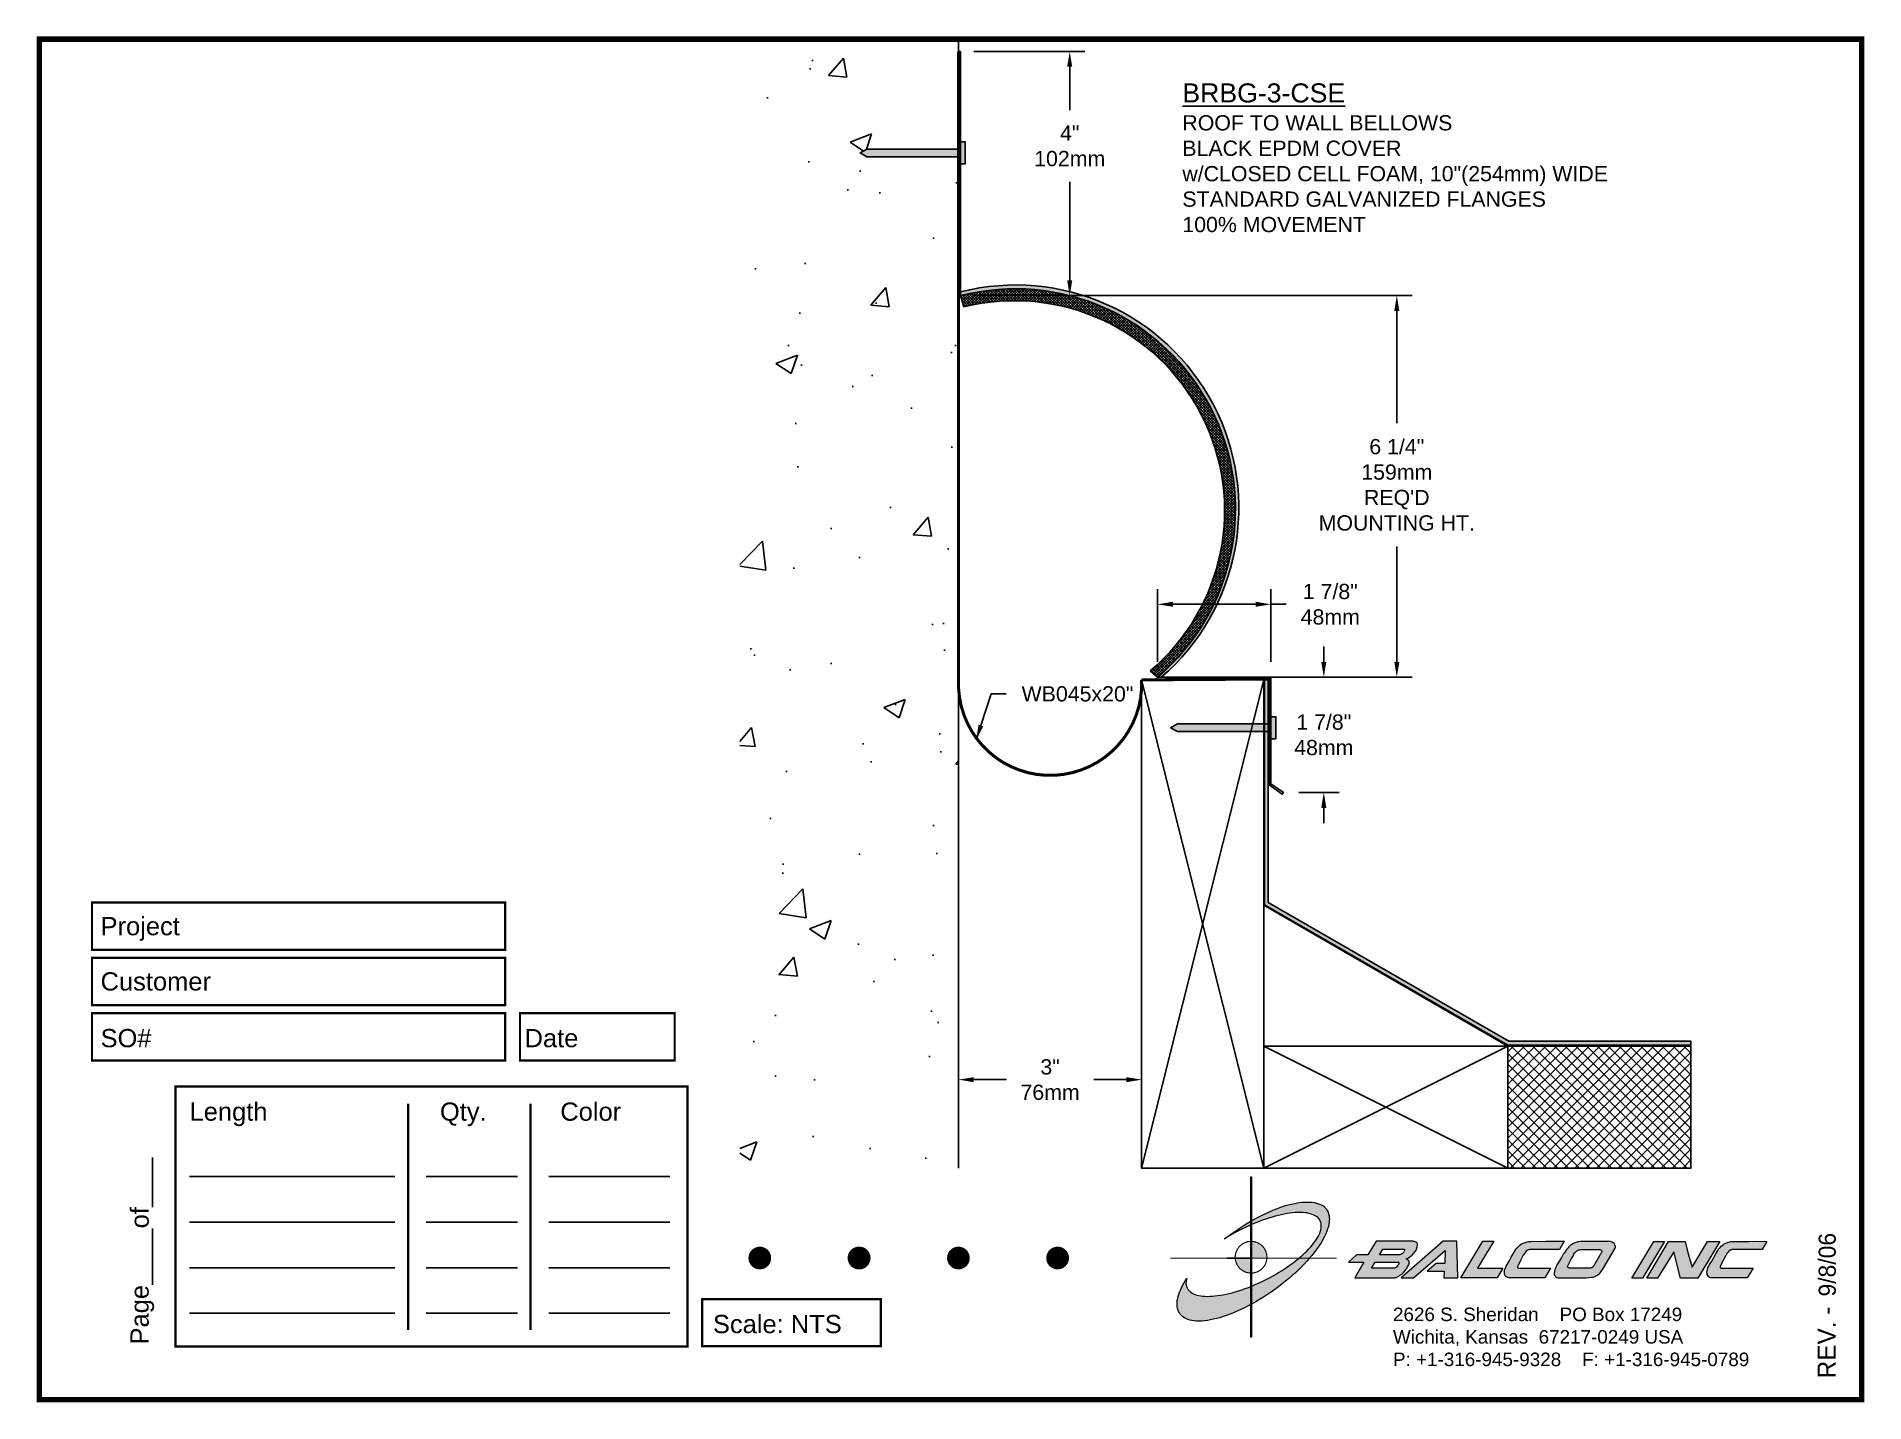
# Paper-space layout 'Layout1' of a CAD drawing. Header units: inches. Extents: x 0 to 10, y 0 to 7.5.
# The model-space entities are those that its viewports show. They can reach past a viewport. Long polylines and large blocks are cut down to what shows.
import ezdxf

# ---------------------------------------------------------------- set-up
doc = ezdxf.new("R2010")
doc.units = ezdxf.units.IN
doc.header["$MEASUREMENT"] = 0
for name, color, linetype in [('Anchors', 4, 'Continuous'), ('Border', 7, 'Continuous'), ('Conditions', 1, 'Continuous'), ('Dimensions', 3, 'Continuous'), ('Fillers', 2, 'Continuous'), ('Metals', 7, 'Continuous'), ('Text', 2, 'Continuous')]:
    doc.layers.add(name, color=color, linetype=linetype)
doc.styles.add('Arial', font='arial.ttf')
doc.styles.add('Copyright', font='ERASDEMI.TTF')
doc.dimstyles.new('Arial', dxfattribs={"dimtxt": 0.25, "dimasz": 0.25, "dimexe": 0.25, "dimexo": 0.25, "dimgap": 0.25, "dimtad": 0, "dimtih": 1, "dimtoh": 1, "dimdec": 4, "dimzin": 0, "dimdsep": 46, "dimlunit": 4, "dimtxsty": 'Arial', "dimcen": 0.09, "dimadec": 0, "dimazin": 0, "dimtfac": 1, "dimtdec": 4, "dimtofl": 0, "dimtmove": 0, "dimatfit": 3, "dimfxl": 0, "dimfrac": 2, "dimtolj": 1, "dimtzin": 0, "dimarcsym": 0})

# ---------------------------------------------------------------- blocks, each defined once
blk = doc.blocks.new('CADlogo')
h = blk.add_hatch(color=256)
h.paths.add_polyline_path([(0.918, 1.81), (0.909, 1.81), (0.909, 1.322), (0.918, 1.327)])
h.paths.add_polyline_path([(0.918, 1.285), (0.909, 1.281), (0.909, 1.1), (0.918, 1.1)])
h.paths.add_polyline_path([(0.918, 0.917), (0.909, 0.917), (0.909, 0.762), (0.909, 0.753), (0.91, 0.753), (0.918, 0.753)])
h.paths.add_polyline_path([(0.918, 1.091), (0.918, 1.1), (0.91, 1.1), (0.909, 1.1), (0.909, 0.917), (0.918, 0.917), (0.918, 0.919), (0.915, 0.919)])
h.paths.add_polyline_path([(0.918, 0.412), (0.909, 0.407), (0.909, 0.049), (0.918, 0.049)])
h.paths.add_polyline_path([(0.918, 0.753), (0.909, 0.753), (0.909, 0.606), (0.918, 0.609)])
h.paths.add_polyline_path([(0.918, 0.609), (0.909, 0.606), (0.909, 0.407), (0.918, 0.412)])
h.paths.add_polyline_path([(0.918, 1.327), (0.909, 1.322), (0.909, 1.281), (0.918, 1.285)])
h = blk.add_hatch(color=175)
h.paths.add_polyline_path([(0.574, 0.51), (0.543, 0.506), (0.514, 0.502), (0.487, 0.499), (0.459, 0.499), (0.432, 0.497), (0.406, 0.499), (0.382, 0.5), (0.36, 0.502), (0.338, 0.508), (0.318, 0.511), (0.298, 0.519), (0.282, 0.526), (0.265, 0.533), (0.252, 0.543), (0.24, 0.553), (0.234, 0.559), (0.229, 0.564), (0.22, 0.577), (0.212, 0.592), (0.205, 0.607), (0.203, 0.616), (0.201, 0.627), (0.199, 0.643), (0.201, 0.66), (0.201, 0.671), (0.205, 0.682), (0.207, 0.694), (0.19, 0.667), (0.176, 0.641), (0.161, 0.616), (0.148, 0.59), (0.137, 0.566), (0.128, 0.543), (0.119, 0.519), (0.113, 0.495), (0.108, 0.473), (0.104, 0.451), (0.103, 0.44), (0.103, 0.429), (0.101, 0.409), (0.103, 0.391), (0.104, 0.38), (0.106, 0.371), (0.11, 0.352), (0.115, 0.336), (0.124, 0.318), (0.13, 0.31), (0.135, 0.301), (0.143, 0.294), (0.15, 0.286), (0.165, 0.274), (0.181, 0.263), (0.199, 0.254), (0.22, 0.244), (0.242, 0.237), (0.263, 0.232), (0.289, 0.228), (0.315, 0.226), (0.342, 0.226), (0.371, 0.226), (0.402, 0.23), (0.434, 0.233), (0.467, 0.239), (0.499, 0.246), (0.534, 0.254), (0.571, 0.263), (0.606, 0.275), (0.644, 0.286), (0.682, 0.301), (0.721, 0.318), (0.759, 0.334), (0.799, 0.352), (0.841, 0.371), (0.882, 0.393), (0.909, 0.407), (0.909, 0.606), (0.884, 0.596), (0.847, 0.583), (0.81, 0.57), (0.774, 0.559), (0.739, 0.548), (0.704, 0.537), (0.671, 0.53), (0.638, 0.522), (0.606, 0.515)])
h.paths.add_polyline_path([(1.18, 0.738), (1.109, 0.698), (1.034, 0.661), (0.957, 0.627), (0.918, 0.609), (0.918, 0.412), (0.924, 0.414), (0.964, 0.438), (1.006, 0.462), (1.05, 0.489), (1.092, 0.517), (1.134, 0.544), (1.174, 0.574), (1.215, 0.603), (1.253, 0.634), (1.291, 0.663), (1.328, 0.694), (1.365, 0.725), (1.399, 0.757), (1.432, 0.788), (1.463, 0.819), (1.494, 0.85), (1.524, 0.883), (1.554, 0.917), (1.44, 0.917), (1.429, 0.908), (1.401, 0.886), (1.374, 0.864), (1.343, 0.842), (1.312, 0.822), (1.28, 0.8), (1.248, 0.778), (1.215, 0.758)])
h.paths.add_polyline_path([(1.769, 1.382), (1.767, 1.393), (1.763, 1.404), (1.758, 1.422), (1.749, 1.441), (1.743, 1.45), (1.738, 1.457), (1.73, 1.464), (1.725, 1.472), (1.709, 1.485), (1.692, 1.496), (1.674, 1.506), (1.654, 1.514), (1.632, 1.521), (1.61, 1.527), (1.584, 1.53), (1.559, 1.532), (1.531, 1.532), (1.502, 1.532), (1.471, 1.53), (1.44, 1.527), (1.407, 1.521), (1.374, 1.514), (1.339, 1.505), (1.304, 1.496), (1.268, 1.485), (1.229, 1.472), (1.191, 1.457), (1.152, 1.442), (1.114, 1.426), (1.074, 1.408), (1.034, 1.388), (0.991, 1.367), (0.951, 1.346), (0.918, 1.327), (0.918, 1.285), (0.926, 1.289), (0.964, 1.305), (1.001, 1.32), (1.037, 1.333), (1.074, 1.346), (1.109, 1.356), (1.143, 1.367), (1.178, 1.378), (1.213, 1.386), (1.246, 1.393), (1.277, 1.4), (1.31, 1.406), (1.339, 1.41), (1.368, 1.413), (1.398, 1.417), (1.425, 1.417), (1.452, 1.419), (1.476, 1.417), (1.502, 1.415), (1.524, 1.413), (1.546, 1.408), (1.566, 1.404), (1.584, 1.397), (1.602, 1.389), (1.617, 1.382), (1.632, 1.373), (1.644, 1.362), (1.65, 1.356), (1.655, 1.351), (1.665, 1.338), (1.672, 1.325), (1.677, 1.309), (1.681, 1.294), (1.683, 1.278), (1.683, 1.261), (1.683, 1.252), (1.681, 1.243), (1.677, 1.225), (1.672, 1.207), (1.665, 1.186), (1.655, 1.166), (1.644, 1.146), (1.632, 1.126), (1.619, 1.106), (1.602, 1.084), (1.586, 1.062), (1.568, 1.04), (1.548, 1.018), (1.527, 0.996), (1.504, 0.974), (1.48, 0.952), (1.456, 0.93), (1.44, 0.917), (1.554, 0.917), (1.579, 0.945), (1.602, 0.976), (1.626, 1.007), (1.648, 1.038), (1.668, 1.067), (1.687, 1.097), (1.703, 1.128), (1.719, 1.155), (1.732, 1.185), (1.743, 1.212), (1.752, 1.239), (1.758, 1.252), (1.762, 1.265), (1.767, 1.291), (1.771, 1.314), (1.771, 1.327), (1.773, 1.338), (1.771, 1.362), (1.771, 1.373)])
h.paths.add_polyline_path([(0.867, 1.296), (0.825, 1.271), (0.781, 1.243), (0.741, 1.214), (0.701, 1.186), (0.66, 1.157), (0.622, 1.128), (0.675, 1.161), (0.732, 1.194), (0.79, 1.225), (0.82, 1.239), (0.851, 1.254), (0.909, 1.281), (0.909, 1.322)])
h = blk.add_hatch(color=256)
h.paths.add_polyline_path([(1.074, 0.991), (1.07, 1.001), (1.065, 1.011), (1.059, 1.021), (1.053, 1.03), (1.046, 1.038), (1.039, 1.047), (1.031, 1.054), (1.022, 1.062), (1.014, 1.068), (1.004, 1.074), (0.995, 1.08), (0.985, 1.085), (0.975, 1.089), (0.964, 1.093), (0.954, 1.096), (0.943, 1.098), (0.932, 1.099), (0.921, 1.1), (0.918, 1.1), (0.918, 0.917), (0.94, 0.917), (1.086, 0.917), (1.087, 0.927), (1.086, 0.938), (1.085, 0.949), (1.083, 0.96), (1.081, 0.97), (1.078, 0.981)])
h.paths.add_polyline_path([(0.909, 0.917), (0.739, 0.917), (0.74, 0.91), (0.741, 0.899), (0.743, 0.888), (0.746, 0.878), (0.75, 0.867), (0.754, 0.857), (0.758, 0.847), (0.764, 0.837), (0.77, 0.828), (0.776, 0.819), (0.783, 0.811), (0.791, 0.803), (0.799, 0.795), (0.808, 0.788), (0.817, 0.782), (0.826, 0.776), (0.836, 0.771), (0.846, 0.766), (0.856, 0.762), (0.867, 0.759), (0.877, 0.757), (0.888, 0.755), (0.899, 0.753), (0.909, 0.753)])
h.paths.add_polyline_path([(0.918, 1.1), (0.91, 1.1), (0.909, 1.1), (0.909, 0.917), (0.918, 0.917)])
h = blk.add_hatch(color=256)
h.paths.add_polyline_path([(2.148, 0.874), (2.098, 0.784), (2.049, 0.7), (2.484, 0.7), (2.491, 0.702), (2.501, 0.703), (2.508, 0.705), (2.512, 0.707), (2.517, 0.711), (2.532, 0.72), (2.546, 0.729), (2.554, 0.735), (2.563, 0.74), (2.572, 0.747), (2.581, 0.757), (2.59, 0.768), (2.599, 0.777), (2.616, 0.799), (2.623, 0.811), (2.63, 0.822), (2.636, 0.833), (2.641, 0.844), (2.645, 0.855), (2.647, 0.864), (2.647, 0.879), (2.645, 0.883), (2.641, 0.886), (2.638, 0.892), (2.629, 0.899), (2.619, 0.905), (2.612, 0.91), (2.64, 0.921), (2.658, 0.936), (2.669, 0.943), (2.678, 0.95), (2.694, 0.967), (2.702, 0.976), (2.709, 0.985), (2.716, 0.994), (2.722, 1.005), (2.727, 1.014), (2.731, 1.025), (2.735, 1.038), (2.736, 1.049), (2.738, 1.062), (2.738, 1.073), (2.733, 1.082), (2.727, 1.088), (2.72, 1.093), (2.713, 1.097), (2.704, 1.099), (2.694, 1.1), (2.685, 1.102), (2.674, 1.102), (2.285, 1.102), (2.195, 0.952), (2.069, 0.952), (1.981, 0.874)])
h.paths.add_polyline_path([(2.274, 0.874), (2.53, 0.874), (2.534, 0.865), (2.532, 0.852), (2.524, 0.841), (2.515, 0.828), (2.505, 0.815), (2.493, 0.81), (2.49, 0.808), (2.235, 0.808)], flags=16)
h.paths.add_polyline_path([(2.321, 0.952), (2.356, 1.014), (2.587, 1.014), (2.592, 1.014), (2.597, 1.014), (2.597, 1.003), (2.59, 0.991), (2.583, 0.98), (2.569, 0.966), (2.555, 0.958), (2.546, 0.952), (2.535, 0.952)], flags=16)
h.paths.add_polyline_path([(3.04, 1.002), (3.036, 0.859), (2.941, 0.859), (2.844, 0.773), (3.031, 0.773), (3.027, 0.7), (3.181, 0.7), (3.168, 1.102), (3.02, 1.102), (2.557, 0.7), (2.694, 0.7)])
h.paths.add_polyline_path([(3.214, 0.7), (3.611, 0.7), (3.675, 0.808), (3.397, 0.808), (3.441, 0.881), (3.483, 0.952), (3.574, 1.102), (3.454, 1.102)])
h.paths.add_polyline_path([(3.788, 0.965), (3.766, 0.927), (3.743, 0.885), (3.721, 0.846), (3.71, 0.83), (3.702, 0.811), (3.697, 0.795), (3.693, 0.778), (3.691, 0.769), (3.691, 0.76), (3.691, 0.749), (3.693, 0.74), (3.7, 0.727), (3.708, 0.716), (3.711, 0.714), (3.724, 0.705), (3.733, 0.702), (3.744, 0.702), (3.757, 0.7), (3.774, 0.7), (4.134, 0.7), (4.196, 0.808), (3.854, 0.808), (3.841, 0.808), (3.833, 0.816), (3.836, 0.826), (3.843, 0.841), (3.856, 0.864), (3.869, 0.892), (3.883, 0.921), (3.898, 0.949), (3.914, 0.972), (3.924, 0.983), (3.931, 0.992), (3.943, 1.002), (3.954, 1.008), (3.969, 1.011), (4.297, 1.011), (4.346, 1.102), (4.238, 1.102), (4.15, 1.102), (4.075, 1.1), (3.997, 1.102), (3.982, 1.1), (3.968, 1.1), (3.955, 1.099), (3.942, 1.097), (3.92, 1.089), (3.9, 1.082), (3.889, 1.078), (3.88, 1.073), (3.863, 1.062), (3.849, 1.049), (3.834, 1.035), (3.821, 1.018), (3.81, 1.002), (3.799, 0.983)])
h.paths.add_polyline_path([(4.509, 1.097), (4.496, 1.095), (4.485, 1.093), (4.476, 1.089), (4.465, 1.086), (4.447, 1.077), (4.43, 1.066), (4.421, 1.06), (4.414, 1.055), (4.399, 1.04), (4.386, 1.025), (4.372, 1.011), (4.361, 0.994), (4.35, 0.976), (4.337, 0.96), (4.317, 0.923), (4.297, 0.888), (4.275, 0.855), (4.26, 0.828), (4.255, 0.813), (4.247, 0.799), (4.244, 0.784), (4.242, 0.777), (4.24, 0.769), (4.238, 0.753), (4.238, 0.735), (4.246, 0.722), (4.251, 0.714), (4.253, 0.713), (4.257, 0.711), (4.262, 0.705), (4.269, 0.703), (4.278, 0.702), (4.289, 0.7), (4.564, 0.7), (4.571, 0.7), (4.584, 0.702), (4.613, 0.703), (4.648, 0.707), (4.664, 0.709), (4.677, 0.713), (4.686, 0.716), (4.694, 0.722), (4.705, 0.727), (4.717, 0.735), (4.73, 0.744), (4.741, 0.755), (4.752, 0.769), (4.781, 0.815), (4.833, 0.903), (4.906, 1.025), (4.908, 1.035), (4.908, 1.046), (4.906, 1.051), (4.906, 1.057), (4.9, 1.069), (4.893, 1.08), (4.889, 1.082), (4.888, 1.086), (4.88, 1.089), (4.873, 1.093), (4.866, 1.097), (4.856, 1.1), (4.846, 1.1), (4.844, 1.1), (4.73, 1.1), (4.626, 1.1), (4.58, 1.1), (4.542, 1.099), (4.524, 1.099)])
h.paths.add_polyline_path([(4.527, 1.011), (4.54, 1.011), (4.745, 1.011), (4.752, 1.003), (4.758, 0.998), (4.758, 0.985), (4.756, 0.98), (4.754, 0.974), (4.749, 0.965), (4.743, 0.956), (4.734, 0.941), (4.663, 0.821), (4.648, 0.812), (4.639, 0.81), (4.633, 0.808), (4.622, 0.808), (4.61, 0.808), (4.416, 0.808), (4.398, 0.808), (4.39, 0.813), (4.387, 0.813), (4.385, 0.819), (4.378, 0.825), (4.385, 0.832), (4.408, 0.877), (4.428, 0.914), (4.447, 0.945), (4.454, 0.96), (4.461, 0.971), (4.474, 0.986), (4.487, 0.996), (4.496, 1.002), (4.508, 1.009), (4.516, 1.009)], flags=16)
h.paths.add_polyline_path([(5.089, 0.698), (5.206, 0.698), (5.445, 1.1), (5.33, 1.099)])
h.paths.add_polyline_path([(5.489, 1.099), (5.252, 0.698), (5.37, 0.698), (5.548, 0.987), (5.621, 0.698), (5.811, 0.698), (6.055, 1.099), (5.919, 1.1), (5.749, 0.817), (5.709, 0.954), (5.691, 1.024), (5.672, 1.099)])
h.paths.add_polyline_path([(6.086, 1.06), (6.069, 1.047), (6.056, 1.035), (6.044, 1.018), (6.031, 1.002), (6.02, 0.983), (6.009, 0.965), (5.987, 0.925), (5.965, 0.885), (5.941, 0.846), (5.932, 0.828), (5.923, 0.811), (5.917, 0.795), (5.914, 0.778), (5.912, 0.769), (5.912, 0.758), (5.914, 0.749), (5.916, 0.738), (5.921, 0.725), (5.928, 0.716), (5.936, 0.709), (5.945, 0.705), (5.954, 0.702), (5.965, 0.7), (5.98, 0.7), (5.994, 0.7), (6.355, 0.7), (6.419, 0.806), (6.073, 0.806), (6.056, 0.811), (6.056, 0.821), (6.056, 0.826), (6.064, 0.841), (6.077, 0.864), (6.089, 0.892), (6.104, 0.919), (6.119, 0.947), (6.135, 0.972), (6.144, 0.983), (6.153, 0.992), (6.163, 1), (6.166, 1.003), (6.172, 1.005), (6.178, 1.008), (6.19, 1.011), (6.517, 1.011), (6.569, 1.1), (6.459, 1.102), (6.373, 1.1), (6.296, 1.1), (6.217, 1.1), (6.203, 1.1), (6.19, 1.099), (6.175, 1.099), (6.164, 1.095), (6.141, 1.089), (6.12, 1.082), (6.111, 1.077), (6.102, 1.073)])
blk.add_hatch(color=256).paths.add_polyline_path([(0.918, 0.609), (0.909, 0.606), (0.909, 0.407), (0.918, 0.412)])
for q in [(0.65, 0.917), (0.909, 0.648)]:
    blk.add_line((0.909, 0.917), q)
at = {"color": 7, "lineweight": 0}
for points in [[(0.909, 1.81), (0.918, 1.81), (0.918, 0.049), (0.909, 0.049), (0.909, 1.81)], [(2.738, 1.073), (2.733, 1.082), (2.727, 1.088), (2.72, 1.093), (2.713, 1.097), (2.704, 1.099), (2.694, 1.1), (2.685, 1.102), (2.674, 1.102), (2.285, 1.102), (2.195, 0.952), (2.069, 0.952), (1.981, 0.874), (2.148, 0.874), (2.098, 0.784), (2.049, 0.7), (2.484, 0.7), (2.491, 0.702), (2.501, 0.703), (2.508, 0.705), (2.512, 0.707), (2.517, 0.711), (2.532, 0.72), (2.546, 0.729), (2.554, 0.735), (2.563, 0.74), (2.572, 0.747), (2.581, 0.757), (2.59, 0.768), (2.599, 0.777), (2.616, 0.799), (2.623, 0.811), (2.63, 0.822), (2.636, 0.833), (2.641, 0.844), (2.645, 0.855), (2.647, 0.864), (2.647, 0.874), (2.647, 0.879), (2.645, 0.883), (2.641, 0.886), (2.638, 0.892), (2.629, 0.899), (2.619, 0.905), (2.612, 0.91), (2.64, 0.921), (2.658, 0.936), (2.669, 0.943), (2.678, 0.95), (2.694, 0.967), (2.702, 0.976), (2.709, 0.985), (2.716, 0.994), (2.722, 1.005), (2.727, 1.014), (2.731, 1.025), (2.735, 1.038), (2.736, 1.049), (2.738, 1.062), (2.738, 1.073), (2.738, 1.073)], [(2.587, 0.985), (2.583, 0.98), (2.572, 0.969), (2.565, 0.963), (2.555, 0.958), (2.546, 0.952), (2.535, 0.952), (2.321, 0.952), (2.356, 1.014), (2.587, 1.014), (2.592, 1.014), (2.594, 1.014), (2.596, 1.013), (2.597, 1.011), (2.597, 1.005), (2.596, 1), (2.59, 0.991), (2.587, 0.985), (2.587, 0.985)], [(3.027, 0.7), (3.181, 0.7), (3.168, 1.102), (3.02, 1.102), (2.557, 0.7), (2.694, 0.7), (3.04, 1.002), (3.036, 0.859), (3.038, 0.859), (2.941, 0.859), (2.844, 0.773), (3.031, 0.773), (3.027, 0.7), (3.027, 0.7)], [(3.214, 0.7), (3.454, 1.102), (3.574, 1.102), (3.483, 0.952), (3.441, 0.881), (3.397, 0.808), (3.675, 0.808), (3.611, 0.7), (3.214, 0.7), (3.214, 0.7)], [(3.969, 1.011), (3.96, 1.009), (3.955, 1.007), (3.949, 1.005), (3.946, 1.003), (3.94, 1), (3.931, 0.992), (3.924, 0.983), (3.914, 0.972), (3.898, 0.949), (3.883, 0.921), (3.869, 0.892), (3.856, 0.864), (3.843, 0.841), (3.836, 0.826), (3.834, 0.821), (3.834, 0.817), (3.836, 0.813), (3.839, 0.81), (3.847, 0.808), (3.854, 0.808), (4.196, 0.808), (4.134, 0.7), (3.774, 0.7), (3.757, 0.7), (3.744, 0.702), (3.733, 0.702), (3.724, 0.705), (3.715, 0.711), (3.711, 0.713), (3.708, 0.716), (3.7, 0.727), (3.693, 0.74), (3.691, 0.749), (3.691, 0.76), (3.691, 0.769), (3.693, 0.778), (3.697, 0.795), (3.702, 0.811), (3.71, 0.83), (3.721, 0.846), (3.743, 0.885), (3.766, 0.927), (3.788, 0.965), (3.799, 0.983), (3.81, 1.002), (3.821, 1.018), (3.834, 1.035), (3.849, 1.049), (3.863, 1.062), (3.88, 1.073), (3.889, 1.078), (3.9, 1.082), (3.92, 1.089), (3.942, 1.097), (3.955, 1.099), (3.968, 1.1), (3.982, 1.1), (3.997, 1.102), (4.075, 1.1), (4.15, 1.102), (4.238, 1.102), (4.346, 1.102), (4.297, 1.011), (3.969, 1.011), (3.969, 1.011)], [(4.846, 1.1), (4.844, 1.1), (4.73, 1.1), (4.626, 1.1), (4.58, 1.1), (4.542, 1.099), (4.524, 1.099), (4.509, 1.097), (4.496, 1.095), (4.485, 1.093), (4.476, 1.089), (4.465, 1.086), (4.447, 1.077), (4.43, 1.066), (4.421, 1.06), (4.414, 1.055), (4.399, 1.04), (4.386, 1.025), (4.372, 1.011), (4.361, 0.994), (4.35, 0.976), (4.337, 0.96), (4.317, 0.923), (4.297, 0.888), (4.275, 0.855), (4.26, 0.828), (4.255, 0.813), (4.247, 0.799), (4.244, 0.784), (4.242, 0.777), (4.24, 0.769), (4.238, 0.753), (4.238, 0.735), (4.246, 0.722), (4.251, 0.714), (4.253, 0.713), (4.257, 0.711), (4.262, 0.705), (4.269, 0.703), (4.278, 0.702), (4.289, 0.7), (4.564, 0.7), (4.571, 0.7), (4.584, 0.702), (4.613, 0.703), (4.648, 0.707), (4.664, 0.709), (4.677, 0.713), (4.686, 0.716), (4.694, 0.722), (4.705, 0.727), (4.717, 0.735), (4.73, 0.744), (4.741, 0.755), (4.752, 0.769), (4.781, 0.815), (4.833, 0.903), (4.906, 1.025), (4.908, 1.035), (4.908, 1.046), (4.906, 1.051), (4.906, 1.057), (4.9, 1.069), (4.897, 1.075), (4.893, 1.08), (4.889, 1.082), (4.888, 1.086), (4.88, 1.089), (4.873, 1.093), (4.866, 1.097), (4.856, 1.1), (4.846, 1.1), (4.846, 1.1)], [(4.734, 0.941), (4.663, 0.821), (4.653, 0.815), (4.646, 0.811), (4.639, 0.81), (4.633, 0.808), (4.622, 0.808), (4.61, 0.808), (4.416, 0.808), (4.403, 0.808), (4.396, 0.81), (4.39, 0.813), (4.388, 0.813), (4.386, 0.815), (4.385, 0.819), (4.383, 0.821), (4.383, 0.826), (4.383, 0.83), (4.385, 0.832), (4.408, 0.877), (4.428, 0.914), (4.447, 0.945), (4.454, 0.96), (4.461, 0.971), (4.471, 0.982), (4.478, 0.989), (4.487, 0.996), (4.496, 1.002), (4.505, 1.007), (4.511, 1.009), (4.516, 1.009), (4.527, 1.011), (4.54, 1.011), (4.743, 1.011), (4.749, 1.007), (4.752, 1.003), (4.756, 1), (4.758, 0.994), (4.758, 0.985), (4.756, 0.98), (4.754, 0.974), (4.749, 0.965), (4.743, 0.956), (4.734, 0.941), (4.734, 0.941)], [(5.089, 0.698), (5.33, 1.099), (5.445, 1.1), (5.206, 0.698), (5.091, 0.698), (5.089, 0.698), (5.089, 0.698)], [(5.811, 0.698), (5.621, 0.698), (5.548, 0.987), (5.37, 0.698), (5.252, 0.698), (5.489, 1.099), (5.672, 1.099), (5.691, 1.024), (5.709, 0.954), (5.749, 0.817), (5.919, 1.1), (6.055, 1.099), (5.811, 0.698), (5.811, 0.698)], [(6.19, 1.011), (6.181, 1.009), (6.175, 1.007), (6.172, 1.005), (6.166, 1.003), (6.163, 1), (6.153, 0.992), (6.144, 0.983), (6.135, 0.972), (6.119, 0.947), (6.104, 0.919), (6.089, 0.892), (6.077, 0.864), (6.064, 0.841), (6.056, 0.826), (6.056, 0.821), (6.056, 0.815), (6.058, 0.811), (6.062, 0.81), (6.067, 0.808), (6.077, 0.806), (6.419, 0.806), (6.355, 0.7), (5.994, 0.7), (5.98, 0.7), (5.965, 0.7), (5.954, 0.702), (5.945, 0.705), (5.936, 0.709), (5.932, 0.713), (5.928, 0.716), (5.921, 0.725), (5.916, 0.738), (5.914, 0.749), (5.912, 0.758), (5.912, 0.769), (5.914, 0.778), (5.917, 0.795), (5.923, 0.811), (5.932, 0.828), (5.941, 0.846), (5.965, 0.885), (5.987, 0.925), (6.009, 0.965), (6.02, 0.983), (6.031, 1.002), (6.044, 1.018), (6.056, 1.035), (6.069, 1.047), (6.086, 1.06), (6.102, 1.073), (6.111, 1.077), (6.12, 1.082), (6.141, 1.089), (6.164, 1.095), (6.175, 1.099), (6.19, 1.099), (6.203, 1.1), (6.217, 1.1), (6.296, 1.1), (6.373, 1.1), (6.459, 1.102), (6.569, 1.1), (6.517, 1.011), (6.19, 1.011), (6.19, 1.011)], [(2.484, 0.808), (2.235, 0.808), (2.274, 0.874), (2.524, 0.874), (2.53, 0.872), (2.532, 0.87), (2.533, 0.866), (2.533, 0.863), (2.532, 0.852), (2.524, 0.841), (2.515, 0.828), (2.506, 0.817), (2.501, 0.813), (2.493, 0.81), (2.49, 0.808), (2.486, 0.808), (2.484, 0.808), (2.484, 0.808)]]:
    blk.add_lwpolyline(points, dxfattribs=at)
at = {"color": 175, "lineweight": 0}
blk.add_lwpolyline([(1.758, 1.422), (1.763, 1.404), (1.767, 1.393), (1.769, 1.382), (1.771, 1.373), (1.771, 1.362), (1.773, 1.338), (1.771, 1.327), (1.771, 1.314), (1.767, 1.291), (1.762, 1.265), (1.758, 1.252), (1.752, 1.239), (1.743, 1.212), (1.732, 1.185), (1.719, 1.155), (1.703, 1.128), (1.687, 1.097), (1.668, 1.067), (1.648, 1.038), (1.626, 1.007), (1.602, 0.976), (1.579, 0.945), (1.551, 0.914), (1.524, 0.883), (1.494, 0.85), (1.463, 0.819), (1.432, 0.788), (1.399, 0.757), (1.365, 0.725), (1.328, 0.694), (1.291, 0.663), (1.253, 0.634), (1.215, 0.603), (1.174, 0.574), (1.134, 0.544), (1.092, 0.517), (1.05, 0.489), (1.006, 0.462), (0.964, 0.438), (0.924, 0.414), (0.882, 0.393), (0.841, 0.371), (0.799, 0.352), (0.759, 0.334), (0.721, 0.318), (0.682, 0.301), (0.644, 0.286), (0.606, 0.275), (0.571, 0.263), (0.534, 0.254), (0.499, 0.246), (0.467, 0.239), (0.434, 0.233), (0.402, 0.23), (0.371, 0.226), (0.342, 0.226), (0.315, 0.226), (0.289, 0.228), (0.263, 0.232), (0.242, 0.237), (0.22, 0.244), (0.199, 0.254), (0.181, 0.263), (0.165, 0.274), (0.15, 0.286), (0.143, 0.294), (0.135, 0.301), (0.13, 0.31), (0.124, 0.318), (0.115, 0.336), (0.11, 0.352), (0.106, 0.371), (0.104, 0.38), (0.103, 0.391), (0.101, 0.409), (0.103, 0.429), (0.103, 0.44), (0.104, 0.451), (0.108, 0.473), (0.113, 0.495), (0.119, 0.519), (0.128, 0.543), (0.137, 0.566), (0.148, 0.59), (0.161, 0.616), (0.176, 0.641), (0.19, 0.667), (0.207, 0.694), (0.205, 0.682), (0.201, 0.671), (0.201, 0.66), (0.199, 0.649), (0.199, 0.638), (0.201, 0.627), (0.203, 0.616), (0.205, 0.607), (0.212, 0.592), (0.22, 0.577), (0.229, 0.564), (0.234, 0.559), (0.24, 0.553), (0.252, 0.543), (0.265, 0.533), (0.282, 0.526), (0.298, 0.519), (0.318, 0.511), (0.338, 0.508), (0.36, 0.502), (0.382, 0.5), (0.406, 0.499), (0.432, 0.497), (0.459, 0.499), (0.487, 0.499), (0.514, 0.502), (0.543, 0.506), (0.574, 0.51), (0.606, 0.515), (0.638, 0.522), (0.671, 0.53), (0.704, 0.537), (0.739, 0.548), (0.774, 0.559), (0.81, 0.57), (0.847, 0.583), (0.884, 0.596), (0.92, 0.61), (0.957, 0.627), (1.034, 0.661), (1.109, 0.698), (1.18, 0.738), (1.215, 0.758), (1.248, 0.778), (1.28, 0.8), (1.312, 0.822), (1.343, 0.842), (1.374, 0.864), (1.401, 0.886), (1.429, 0.908), (1.456, 0.93), (1.48, 0.952), (1.504, 0.974), (1.527, 0.996), (1.548, 1.018), (1.568, 1.04), (1.586, 1.062), (1.602, 1.084), (1.619, 1.106), (1.632, 1.126), (1.644, 1.146), (1.655, 1.166), (1.665, 1.186), (1.672, 1.207), (1.677, 1.225), (1.681, 1.243), (1.683, 1.252), (1.683, 1.261), (1.683, 1.278), (1.681, 1.294), (1.677, 1.309), (1.672, 1.325), (1.665, 1.338), (1.655, 1.351), (1.65, 1.356), (1.644, 1.362), (1.632, 1.373), (1.617, 1.382), (1.602, 1.389), (1.584, 1.397), (1.566, 1.404), (1.546, 1.408), (1.524, 1.413), (1.502, 1.415), (1.476, 1.417), (1.452, 1.419), (1.425, 1.417), (1.398, 1.417), (1.368, 1.413), (1.339, 1.41), (1.31, 1.406), (1.277, 1.4), (1.246, 1.393), (1.213, 1.386), (1.178, 1.378), (1.143, 1.367), (1.109, 1.356), (1.074, 1.346), (1.037, 1.333), (1.001, 1.32), (0.964, 1.305), (0.926, 1.289), (0.851, 1.254), (0.82, 1.239), (0.79, 1.225), (0.732, 1.194), (0.675, 1.161), (0.622, 1.128), (0.66, 1.157), (0.701, 1.186), (0.741, 1.214), (0.781, 1.243), (0.825, 1.271), (0.867, 1.296), (0.909, 1.322), (0.951, 1.346), (0.991, 1.367), (1.034, 1.388), (1.074, 1.408), (1.114, 1.426), (1.152, 1.442), (1.191, 1.457), (1.229, 1.472), (1.268, 1.485), (1.304, 1.496), (1.339, 1.505), (1.374, 1.514), (1.407, 1.521), (1.44, 1.527), (1.471, 1.53), (1.502, 1.532), (1.531, 1.532), (1.559, 1.532), (1.584, 1.53), (1.61, 1.527), (1.632, 1.521), (1.654, 1.514), (1.674, 1.506), (1.692, 1.496), (1.709, 1.485), (1.725, 1.472), (1.73, 1.464), (1.738, 1.457), (1.743, 1.45), (1.749, 1.441), (1.758, 1.422), (1.758, 1.422)], dxfattribs=at)
at = {"color": 7, "lineweight": 0, "const_width": 0.0128}
blk.add_lwpolyline([(1.087, 0.927), (1.086, 0.938), (1.085, 0.949), (1.083, 0.96), (1.081, 0.97), (1.078, 0.981), (1.074, 0.991), (1.07, 1.001), (1.065, 1.011), (1.059, 1.021), (1.053, 1.03), (1.046, 1.038), (1.039, 1.047), (1.031, 1.054), (1.022, 1.062), (1.014, 1.068), (1.004, 1.074), (0.995, 1.08), (0.985, 1.085), (0.975, 1.089), (0.964, 1.093), (0.954, 1.096), (0.943, 1.098), (0.932, 1.099), (0.921, 1.1), (0.91, 1.1), (0.899, 1.1), (0.888, 1.099), (0.877, 1.097), (0.867, 1.094), (0.856, 1.091), (0.846, 1.087), (0.836, 1.082), (0.826, 1.077), (0.817, 1.071), (0.808, 1.065), (0.799, 1.058), (0.791, 1.05), (0.783, 1.043), (0.776, 1.034), (0.77, 1.025), (0.764, 1.016), (0.758, 1.006), (0.754, 0.996), (0.75, 0.986), (0.746, 0.976), (0.743, 0.965), (0.741, 0.954), (0.74, 0.943), (0.739, 0.932), (0.739, 0.921), (0.74, 0.91), (0.741, 0.899), (0.743, 0.888), (0.746, 0.878), (0.75, 0.867), (0.754, 0.857), (0.758, 0.847), (0.764, 0.837), (0.77, 0.828), (0.776, 0.819), (0.783, 0.811), (0.791, 0.803), (0.799, 0.795), (0.808, 0.788), (0.817, 0.782), (0.826, 0.776), (0.836, 0.771), (0.846, 0.766), (0.856, 0.762), (0.867, 0.759), (0.877, 0.757), (0.888, 0.755), (0.899, 0.753), (0.91, 0.753), (0.921, 0.753), (0.932, 0.754), (0.943, 0.756), (0.954, 0.758), (0.964, 0.761), (0.975, 0.764), (0.985, 0.769), (0.995, 0.773), (1.004, 0.779), (1.014, 0.785), (1.022, 0.792), (1.031, 0.799), (1.039, 0.807), (1.046, 0.815), (1.053, 0.824), (1.059, 0.833), (1.065, 0.842), (1.07, 0.852), (1.074, 0.862), (1.078, 0.872), (1.081, 0.883), (1.083, 0.894), (1.085, 0.905), (1.086, 0.916), (1.087, 0.927)], dxfattribs=at)
at = {"color": 7, "lineweight": 0}
blk.add_lwpolyline([(1.853, 0.917, 0.0091, 0.0091, 0), (0.029, 0.917, 0.00366, 0.00366, 0), (0.029, 0.917, 0.00366, 0.00366, 0)], format="xyseb", dxfattribs=at)
blk = doc.blocks.new('ACADlogo')
blk.add_blockref('CADlogo', (-0.011, 7.152))
blk = doc.blocks.new('REV')
at = {"style": 'Copyright'}
blk.add_text('REV. -', height=0.1, rotation=90, dxfattribs=at).set_placement((-0.142, 0.117))
at = {"style": 'Copyright', "flags": 4}
blk.add_attdef('REVISIONDATE', (-0.142, 0.566), '', height=0.0938, rotation=90, dxfattribs=at)
blk = doc.blocks.new('*X4')
at = {"color": 0}
for p, q in [((23.967, -46.92), (25.829, -45.059)), ((23.967, -46.744), (25.652, -45.059)), ((23.967, -46.567), (25.475, -45.059)), ((23.967, -46.39), (25.298, -45.059)), ((23.967, -46.213), (25.122, -45.059)), ((23.967, -46.037), (24.945, -45.059)), ((23.967, -45.86), (24.768, -45.059)), ((23.967, -45.683), (24.591, -45.059)), ((23.967, -45.506), (24.414, -45.059)), ((23.967, -45.329), (24.238, -45.059)), ((23.967, -45.153), (24.061, -45.059)), ((25.846, -47.059), (23.967, -45.18)), ((24.005, -47.059), (26.005, -45.059)), ((26.022, -47.059), (24.022, -45.059)), ((24.182, -47.059), (26.182, -45.059)), ((26.199, -47.059), (24.199, -45.059)), ((24.359, -47.059), (26.359, -45.059)), ((26.376, -47.059), (24.376, -45.059)), ((24.536, -47.059), (26.536, -45.059)), ((26.553, -47.059), (24.553, -45.059)), ((24.713, -47.059), (26.713, -45.059)), ((26.73, -47.059), (24.73, -45.059)), ((24.889, -47.059), (26.889, -45.059)), ((26.906, -47.059), (24.906, -45.059)), ((25.066, -47.059), (26.967, -45.158)), ((26.967, -46.943), (25.083, -45.059)), ((26.967, -46.766), (25.26, -45.059)), ((26.967, -46.589), (25.437, -45.059)), ((26.967, -46.412), (25.613, -45.059)), ((26.967, -46.236), (25.79, -45.059)), ((26.967, -46.059), (25.967, -45.059)), ((26.967, -45.882), (26.144, -45.059)), ((26.967, -45.705), (26.32, -45.059)), ((26.967, -45.529), (26.497, -45.059)), ((26.967, -45.352), (26.674, -45.059)), ((26.967, -45.175), (26.851, -45.059)), ((25.669, -47.059), (23.967, -45.357)), ((25.243, -47.059), (26.967, -45.335)), ((25.42, -47.059), (26.967, -45.511)), ((25.492, -47.059), (23.967, -45.534)), ((25.315, -47.059), (23.967, -45.711)), ((25.596, -47.059), (26.967, -45.688)), ((25.139, -47.059), (23.967, -45.887)), ((24.962, -47.059), (23.967, -46.064)), ((25.773, -47.059), (26.967, -45.865)), ((25.95, -47.059), (26.967, -46.042)), ((24.785, -47.059), (23.967, -46.241)), ((24.608, -47.059), (23.967, -46.418)), ((26.127, -47.059), (26.967, -46.219)), ((26.304, -47.059), (26.967, -46.395)), ((24.431, -47.059), (23.967, -46.594)), ((26.48, -47.059), (26.967, -46.572)), ((24.255, -47.059), (23.967, -46.771)), ((24.078, -47.059), (23.967, -46.948)), ((26.657, -47.059), (26.967, -46.749)), ((26.834, -47.059), (26.967, -46.926))]:
    blk.add_line(p, q, dxfattribs=at)
blk = doc.blocks.new('HATCHBLOCK')
blk.add_lwpolyline([(0, 2), (3, 2), (3, 0), (0, 0)], close=True)
blk.add_blockref('*X4', (-23.967, 47.059))
blk = doc.blocks.new('2X8')
for p, q in [((-2, 8), (0, 8)), ((-2, 8), (-2, 6)), ((-2, 8), (0, 0)), ((-2, 6), (-2, 8)), ((0, 8), (0, 0)), ((-2, 0), (-2, 6)), ((0, 0), (-2, 0))]:
    blk.add_line(p, q)
blk.add_lwpolyline([(0, 8), (-2, 0)])
blk = doc.blocks.new('2X4')
for p, q in [((0, 2), (4, 0)), ((0, 0), (4, 2)), ((0, 2), (4, 2)), ((0, 0), (0, 2)), ((4, 2), (4, 0)), ((4, 0), (0, 0))]:
    blk.add_line(p, q)
blk = doc.blocks.new('TRIANGLE')
blk.add_lwpolyline([(0, 2.309), (0, 0), (4, 0), (0, 2.309)])
blk = doc.blocks.new('*D6')
at = {"layer": 'Defpoints', "color": 0}
for p in [(5.942, -1.719), (2.942, -3.168), (5.942, -3.168)]:
    blk.add_point(p, dxfattribs=at)
at = {"layer": 'Dimensions', "color": 0, "lineweight": -2}
for p, q in [((2.942, -2.918), (2.942, -1.469)), ((5.942, -2.918), (5.942, -1.469)), ((3.192, -1.719), (3.727, -1.719)), ((5.692, -1.719), (5.158, -1.719))]:
    blk.add_line(p, q, dxfattribs=at)
at = {"layer": 'Dimensions', "color": 0}
for points in [[(3.192, -1.678), (3.192, -1.761), (2.942, -1.719)], [(5.692, -1.678), (5.692, -1.761), (5.942, -1.719)]]:
    blk.add_solid(points, dxfattribs=at)
at = {"layer": 'Dimensions', "color": 0, "insert": (4.442, -1.719), "char_height": 0.25, "attachment_point": 5, "style": 'Arial'}
blk.add_mtext('\\A1;3"\\P76mm', dxfattribs=at)
blk = doc.blocks.new('NAIL2001')
blk.add_hatch(color=256).paths.add_polyline_path([(1.823, 6.257), (1.823, 6.375), (1.743, 6.375), (1.743, 6.015), (1.823, 6.015), (1.823, 6.132), (3.356, 6.132), (3.468, 6.195), (3.356, 6.257)])
blk.add_lwpolyline([(1.823, 6.132), (3.356, 6.132), (3.468, 6.195), (3.356, 6.257), (1.823, 6.257), (1.823, 6.375), (1.743, 6.375), (1.743, 6.015), (1.823, 6.015)], close=True)
blk = doc.blocks.new('*D8')
at = {"layer": 'Defpoints', "color": 0}
for p in [(8.061, 6.07), (6.204, 4.876), (8.061, 4.876)]:
    blk.add_point(p, dxfattribs=at)
at = {"layer": 'Dimensions', "color": 0, "lineweight": -2}
for p, q in [((6.204, 5.126), (6.204, 6.32)), ((8.061, 5.126), (8.061, 6.32)), ((6.454, 6.07), (7.811, 6.07)), ((8.061, 6.07), (8.311, 6.07))]:
    blk.add_line(p, q, dxfattribs=at)
at = {"layer": 'Dimensions', "color": 0}
for points in [[(6.454, 6.112), (6.454, 6.029), (6.204, 6.07)], [(7.811, 6.112), (7.811, 6.029), (8.061, 6.07)]]:
    blk.add_solid(points, dxfattribs=at)
at = {"layer": 'Dimensions', "color": 0, "insert": (9.033, 6.07), "char_height": 0.25, "attachment_point": 5, "style": 'Arial'}
blk.add_mtext('\\A1;1 7/8"\\P48mm', dxfattribs=at)
blk = doc.blocks.new('*D9')
at = {"layer": 'Defpoints', "color": 0}
for p in [(8.061, 4.876), (8.266, 2.984), (8.927, 2.984)]:
    blk.add_point(p, dxfattribs=at)
at = {"layer": 'Dimensions', "color": 0, "lineweight": -2}
for p, q in [((8.927, 5.126), (8.927, 5.376)), ((8.311, 4.876), (9.177, 4.876)), ((8.516, 2.984), (9.177, 2.984)), ((8.927, 2.734), (8.927, 2.484))]:
    blk.add_line(p, q, dxfattribs=at)
at = {"layer": 'Dimensions', "color": 0}
for points in [[(8.885, 5.126), (8.969, 5.126), (8.927, 4.876)], [(8.885, 2.734), (8.969, 2.734), (8.927, 2.984)]]:
    blk.add_solid(points, dxfattribs=at)
at = {"layer": 'Dimensions', "color": 0, "insert": (8.927, 3.93), "char_height": 0.25, "attachment_point": 5, "style": 'Arial'}
blk.add_mtext('\\A1;1 7/8"\\P48mm', dxfattribs=at)
blk = doc.blocks.new('*D10')
at = {"layer": 'Defpoints', "color": 0}
for p in [(2.942, 15.128), (2.942, 11.128), (4.764, 11.128)]:
    blk.add_point(p, dxfattribs=at)
at = {"layer": 'Dimensions', "color": 0, "lineweight": -2}
for p, q in [((3.192, 15.128), (5.014, 15.128)), ((4.764, 14.878), (4.764, 14.167)), ((4.764, 11.378), (4.764, 12.995)), ((3.192, 11.128), (5.014, 11.128))]:
    blk.add_line(p, q, dxfattribs=at)
at = {"layer": 'Dimensions', "color": 0}
for points in [[(4.722, 14.878), (4.805, 14.878), (4.764, 15.128)], [(4.722, 11.378), (4.805, 11.378), (4.764, 11.128)]]:
    blk.add_solid(points, dxfattribs=at)
at = {"layer": 'Dimensions', "color": 0, "insert": (4.764, 13.581), "char_height": 0.25, "attachment_point": 5, "style": 'Arial'}
blk.add_mtext('\\A1;4"\\P102mm', dxfattribs=at)
blk = doc.blocks.new('*D11')
at = {"layer": 'Defpoints', "color": 0}
for p in [(2.972, 11.128), (6.204, 4.876), (10.123, 4.876)]:
    blk.add_point(p, dxfattribs=at)
at = {"layer": 'Dimensions', "color": 0, "lineweight": -2}
for p, q in [((3.222, 11.128), (10.373, 11.128)), ((10.123, 10.878), (10.123, 9.036)), ((10.123, 5.126), (10.123, 7.018)), ((6.454, 4.876), (10.373, 4.876))]:
    blk.add_line(p, q, dxfattribs=at)
at = {"layer": 'Dimensions', "color": 0}
for points in [[(10.082, 10.878), (10.165, 10.878), (10.123, 11.128)], [(10.082, 5.126), (10.165, 5.126), (10.123, 4.876)]]:
    blk.add_solid(points, dxfattribs=at)
at = {"layer": 'Dimensions', "color": 0, "insert": (10.123, 8.027), "char_height": 0.25, "attachment_point": 5, "style": 'Arial'}
blk.add_mtext('\\A1;6 1/4"\\P159mm\\PREQ\'D\\PMOUNTING HT.', dxfattribs=at)

msp = doc.modelspace()

# ---------------------------------------------------------------- hatches: boundary and pattern name
at = {"layer": 'Conditions'}
h = msp.add_hatch(dxfattribs=at)
h.set_pattern_fill('AR-CONC', color=256, scale=0.5, style=0)
h.paths.add_polyline_path([(-0.63996, -3.16769), (2.94235, -3.16769), (2.94235, 13.40452), (1.4398, 13.40452), (1.32785, 13.46702), (1.4398, 13.52952), (2.94235, 13.52952), (2.94235, 15.12821), (2.94235, 16.51917), (-0.63996, 16.51917)])
h = msp.add_hatch(color=256, dxfattribs=at)
h.paths.add_polyline_path([(8.01735, 4.83231), (7.95735, 4.83231), (7.95735, 4.11024), (8.01735, 4.11024)])
h.paths.add_polyline_path([(8.01735, 3.98524), (7.95735, 3.98524), (7.95735, 1.14805), (11.94235, -1.15269), (14.94235, -1.15269), (14.94235, -1.09019), (11.95909, -1.09019), (8.01735, 1.18558)])
at = {"layer": 'Fillers'}
msp.add_hatch(color=256, dxfattribs=at).paths.add_polyline_path([(2.97235, 11.18821), (2.97235, 11.12821, -0.79542745), (6.20428, 4.87571), (6.26428, 4.87571, 0.79256625)])
h = msp.add_hatch(dxfattribs=at)
h.set_pattern_fill('ANSI37', color=256, scale=0.25, style=0)
h.paths.add_polyline_path([(6.0833, 4.97895), (6.20428, 4.87571, 0.79542745), (2.97235, 11.12821), (3.03135, 10.9435, -0.79347449)])

# ---------------------------------------------------------------- linework, layer by layer
msp.add_point((6.20428, 4.87571))
at = {"layer": 'Conditions'}
msp.add_line((2.94235, -3.16769), (2.94235, 16.51917), dxfattribs=at)
msp.add_lwpolyline([(14.94235, -1.15269), (11.94235, -1.15269), (7.95735, 1.14805), (7.95735, 4.83231), (8.01735, 4.83231), (8.01735, 1.18558), (11.95909, -1.09019), (14.94235, -1.09019)], close=True, dxfattribs=at)
at = {"layer": 'Fillers'}
for p, q in [((2.97235, 11.12821), (2.97235, 11.18821)), ((2.97235, 11.12821), (3.03135, 10.9435)), ((6.20428, 4.87571), (6.0833, 4.97895)), ((6.20428, 4.87571), (6.26428, 4.87571))]:
    msp.add_line(p, q, dxfattribs=at)
at = {"layer": 'Fillers', "const_width": 0.05}
msp.add_lwpolyline([(8.02928, 3.11006), (8.02928, 4.84571), (5.94235, 4.83231, -1.04357498), (2.94235, 4.83231), (2.94235, 15.12821)], format="xyb", dxfattribs=at)
at = {"layer": 'Fillers'}
for points in [[(6.26428, 4.87571, 0.79256625), (2.97235, 11.18821)], [(6.20428, 4.87571, 0.79542745), (2.97235, 11.12821, 0.79256625)], [(6.0833, 4.97895, 0.79347449), (3.03135, 10.9435, 0.79256625)]]:
    msp.add_lwpolyline(points, format="xyb", dxfattribs=at)
at = {"layer": 'Metals'}
for points in [[(2.97235, 15.12821), (2.94235, 15.12821), (2.94235, 11.12821), (2.97235, 11.12821)], [(8.06128, 3.12733), (8.06128, 4.87571), (6.20428, 4.87571), (6.20428, 4.84571), (8.02928, 4.84571), (8.02928, 3.11006), (8.24743, 2.95731), (8.26607, 2.98393)]]:
    msp.add_lwpolyline(points, close=True, dxfattribs=at)

# ---------------------------------------------------------------- block references
at = {"layer": 'Anchors', "xscale": -1}
for p in [(4.79575, 7.27205), (9.88469, -2.14723)]:
    msp.add_blockref('NAIL2001', p, dxfattribs=at)
at = {"layer": 'Conditions'}
for name, p in [('2X8', (7.94235, -3.16769)), ('TRIANGLE', (7.94235, -1.16769)), ('2X4', (7.94235, -3.16769)), ('HATCHBLOCK', (11.94235, -3.16769))]:
    msp.add_blockref(name, p, dxfattribs=at)

# ---------------------------------------------------------------- texts
at = {"layer": 'Text', "insert": (6.60926, 14.60603), "char_height": 0.3125, "width": 8.25, "attachment_point": 1, "style": 'Arial'}
msp.add_mtext('{\\LBRBG-3-CSE\\P\\H0.8X;\\lROOF TO WALL BELLOWS\\PBLACK EPDM COVER\\Pw/CLOSED CELL FOAM, 10"(254mm) WIDE\\PSTANDARD GALVANIZED FLANGES\\P100% MOVEMENT}', dxfattribs=at)
at = {"layer": 'Text', "insert": (3.97515, 4.60155), "char_height": 0.25, "attachment_point": 4, "style": 'Arial'}
msp.add_mtext('WB045x20"', dxfattribs=at)

# ---------------------------------------------------------------- dimensions: what is measured, and where the dimension line sits
at = {"layer": 'Dimensions'}
for base, p1, p2, text, picture, middle in [((4.76365, 11.12821), (2.94235, 15.12821), (2.94235, 11.12821), '<>\\P102mm', '*D10', (4.76365, 13.5809)), ((10.12336, 4.87571), (2.97235, 11.12821), (6.20428, 4.87571), "<>\\P159mm\\PREQ'D\\PMOUNTING HT.", '*D11', (10.12336, 8.027))]:
    dim = msp.add_linear_dim(base=base, p1=p1, p2=p2, angle=90, text=text, dimstyle='Arial', dxfattribs=at)
    dim.commit()
    dim.dimension.update_dxf_attribs({"geometry": picture, "text_midpoint": middle, "dimtype": 160})
dim = msp.add_linear_dim(base=(8.06128, 6.07022), p1=(6.20428, 4.87571), p2=(8.06128, 4.87571), text='<>\\P48mm', dimstyle='Arial', dxfattribs=at)
dim.commit()
dim.dimension.update_dxf_attribs({"geometry": '*D8', "text_midpoint": (9.03298, 6.07022), "dimtype": 160})
dim = msp.add_linear_dim(base=(8.92707, 2.98393), p1=(8.06128, 4.87571), p2=(8.26607, 2.98393), angle=90, text='<>\\P48mm', dimstyle='Arial', dxfattribs=at)
dim.commit()
dim.dimension.update_dxf_attribs({"geometry": '*D9', "text_midpoint": (8.92707, 3.92982)})
dim = msp.add_linear_dim(base=(5.94235, -1.71924), p1=(2.94235, -3.16769), p2=(5.94235, -3.16769), text='<>\\P76mm', dimstyle='Arial', dxfattribs=at)
dim.commit()
dim.dimension.update_dxf_attribs({"geometry": '*D6', "text_midpoint": (4.44235, -1.71924)})

# ---------------------------------------------------------------- leaders
at = {"layer": 'Text', "annotation_type": 0, "has_hookline": 1, "hookline_direction": 0, "text_width": 1.81173}
msp.add_leader([(3.23201, 3.8475), (3.47515, 4.60155), (3.72515, 4.60155)], dimstyle='Arial', override={"dimgap": 0.25, "dimtad": 0}, dxfattribs=at)

psp = doc.layouts.get("Layout1")

# ---------------------------------------------------------------- linework, layer by layer
at = {"layer": 'Border', "color": 253}
for p, q in [((0.823, 1.224), (1.95, 1.224)), ((2.122, 1.224), (2.622, 1.224)), ((2.794, 1.224), (3.457, 1.224)), ((0.823, 0.974), (1.95, 0.974)), ((2.122, 0.974), (2.622, 0.974)), ((2.794, 0.974), (3.457, 0.974)), ((0.823, 0.724), (1.95, 0.724)), ((2.122, 0.724), (2.622, 0.724)), ((2.794, 0.724), (3.457, 0.724)), ((0.823, 0.474), (1.95, 0.474)), ((2.122, 0.474), (2.622, 0.474)), ((2.794, 0.474), (3.457, 0.474))]:
    psp.add_line(p, q, dxfattribs=at)
at = {"layer": 'Border'}
for points, const_width in [([(0, 7.461), (9.993, 7.461), (9.993, 0), (0, 0)], 0.03), ([(0.289, 2.727), (2.554, 2.727), (2.554, 2.467), (0.289, 2.467)], 0.0125), ([(0.289, 2.423), (2.554, 2.423), (2.554, 2.164), (0.289, 2.164)], 0.0125), ([(0.289, 2.12), (2.554, 2.12), (2.554, 1.86), (0.289, 1.86)], 0.0125), ([(2.636, 1.861), (2.636, 2.12), (3.484, 2.12), (3.484, 1.861)], 0.0125), ([(3.554, 0.292), (0.747, 0.292), (0.747, 1.718), (3.554, 1.718)], 0.0125), ([(3.635, 0.552), (4.614, 0.552), (4.614, 0.293), (3.635, 0.293)], 0.0125)]:
    psp.add_lwpolyline(points, close=True, dxfattribs=dict(at, const_width=const_width))
at = {"layer": 'Border', "const_width": 0.0125}
for points in [[(2.022, 1.623), (2.022, 0.382)], [(2.693, 1.623), (2.693, 0.382)]]:
    psp.add_lwpolyline(points, dxfattribs=at)
at = {"layer": 'Border', "color": 175, "const_width": 0.0625}
for points in [[(3.92, 0.777, 1), (3.982, 0.777, 1)], [(4.464, 0.777, 1), (4.527, 0.777, 1)], [(5.009, 0.777, 1), (5.071, 0.777, 1)], [(5.553, 0.777, 1), (5.615, 0.777, 1)]]:
    psp.add_lwpolyline(points, format="xyb", close=True, dxfattribs=at)

# ---------------------------------------------------------------- block references
at = {"layer": 'Border', "xscale": 0.5, "yscale": 0.5, "zscale": 0.5}
psp.add_blockref('ACADlogo', (6.194, -3.258), dxfattribs=at)
at = {"layer": 'Text'}
ref = psp.add_blockref('REV', (9.993, 0), dxfattribs=at)
ref.add_attrib('REVISIONDATE', '9/8/06', (9.851, 0.566), dxfattribs={"layer": '0', "height": 0.0938, "rotation": 90, "style": 'Copyright'})

# ---------------------------------------------------------------- texts
at = {"layer": 'Border', "style": 'Arial'}
for s, p in [('Project', (0.336, 2.547)), ('Customer', (0.336, 2.244)), ('SO#', (0.336, 1.933)), ('Date', (2.661, 1.933)), ('Length', (0.824, 1.53)), ('Qty.', (2.197, 1.53)), ('Color', (2.857, 1.53)), ('Scale: NTS', (3.694, 0.365))]:
    psp.add_text(s, height=0.1, dxfattribs=at).set_placement(p)
psp.add_text('Page%%u        %%uof%%u       ', height=0.1, rotation=90, dxfattribs=at).set_placement((0.6, 0.303))
at = {"layer": 'Border', "insert": (7.423, 0.505), "char_height": 0.074, "width": 2.3438, "attachment_point": 1, "style": 'Arial'}
psp.add_mtext('2626 S. Sheridan    PO Box 17249\\PWichita, Kansas  67217-0249 USA \\PP: +1-316-945-9328    F: +1-316-945-0789', dxfattribs=at)

# ---------------------------------------------------------------- viewports
at = {"layer": '0'}
psp.add_viewport(center=(4.997, 3.73), size=(9.993, 7.46055), view_center_point=(2.8115, 4.18156), view_height=22.291917, dxfattribs=at)

doc.saveas('drawing.dxf')
